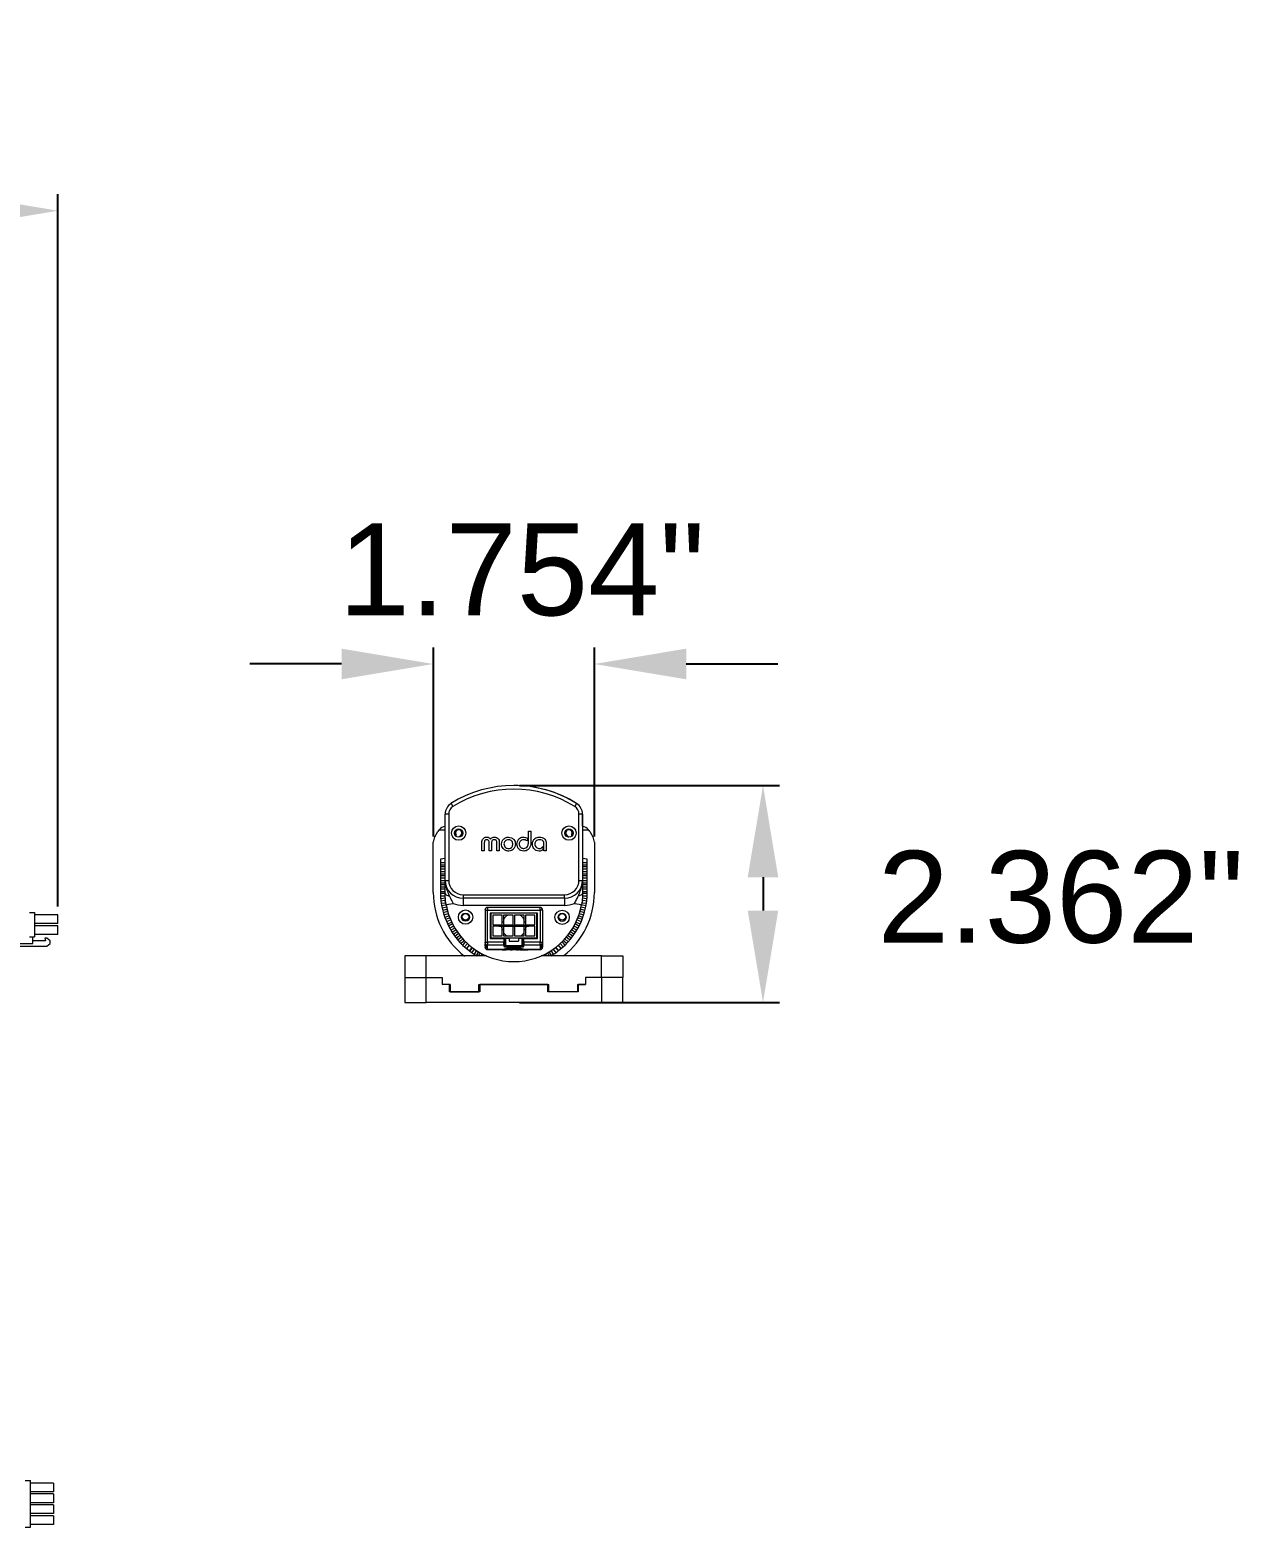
# Model space of a CAD drawing. Header units: inches. Extents: x -19.3 to 60.4, y -8 to 17.2.
# Drawn here: x 47.1 to 60.36, y 0.94 to 17.24 of the extents above; entities that cross this region are included whole.
import ezdxf

# ---------------------------------------------------------------- set-up
doc = ezdxf.new("R2010")
doc.units = ezdxf.units.IN
doc.header["$MEASUREMENT"] = 0
doc.styles.get("Standard").update_dxf_attribs({"font": 'arial.ttf'})
doc.dimstyles.new('Big 1IN', dxfattribs={"dimtxt": 1, "dimasz": 1, "dimexe": 0.18, "dimexo": 0.0625, "dimgap": 0.09, "dimtad": 0, "dimtih": 1, "dimtoh": 1, "dimdec": 3, "dimzin": 0, "dimdsep": 46, "dimlunit": 3, "dimtxsty": 'Standard', "dimcen": 0.5, "dimadec": 0, "dimazin": 0, "dimtfac": 1, "dimtdec": 3, "dimtofl": 0, "dimtmove": 0, "dimatfit": 3, "dimfxl": 1, "dimtolj": 1, "dimtzin": 0, "dimarcsym": 0})
doc.dimstyles.new('Mega 3IN', dxfattribs={"dimtxt": 3, "dimasz": 3, "dimexe": 0.18, "dimexo": 0.0625, "dimgap": 0.09, "dimtad": 0, "dimtih": 1, "dimtoh": 1, "dimdec": 3, "dimzin": 0, "dimdsep": 46, "dimlunit": 3, "dimtxsty": 'Standard', "dimcen": 1, "dimadec": 0, "dimazin": 0, "dimtfac": 1, "dimtdec": 3, "dimtofl": 0, "dimtmove": 0, "dimatfit": 3, "dimfxl": 1, "dimtolj": 1, "dimtzin": 0, "dimarcsym": 0})

# ---------------------------------------------------------------- blocks, each defined once
blk = doc.blocks.new('*D24')
at = {"color": 0, "lineweight": -2, "transparency": 16777216}
for p, q in [((0.044, 7.692), (0.044, 15.45)), ((47.409, 7.692), (47.409, 15.45)), ((3.044, 15.27), (14.406, 15.27)), ((44.409, 15.27), (33.046, 15.27))]:
    blk.add_line(p, q, dxfattribs=at)
at = {"color": 0, "transparency": 16777216}
for points in [[(3.044, 15.77), (3.044, 14.77), (0.044, 15.27)], [(44.409, 15.77), (44.409, 14.77), (47.409, 15.27)]]:
    blk.add_solid(points, dxfattribs=at)
at = {"layer": 'Defpoints', "color": 0, "transparency": 16777216}
for p in [(47.409, 15.27), (0.044, 7.629), (47.409, 7.629)]:
    blk.add_point(p, dxfattribs=at)
at = {"color": 0, "transparency": 16777216, "insert": (23.726, 15.27), "char_height": 3, "attachment_point": 5}
blk.add_mtext('\\A1;3\'-11.365"', dxfattribs=at)
blk = doc.blocks.new('*D26')
at = {"color": 0, "lineweight": -2, "transparency": 16777216}
for p, q in [((52.437, 9.011), (55.269, 9.011)), ((55.089, 8.011), (55.089, 7.649)), ((52.437, 6.649), (55.269, 6.649))]:
    blk.add_line(p, q, dxfattribs=at)
at = {"color": 0, "transparency": 16777216}
for points in [[(54.922, 8.011), (55.255, 8.011), (55.089, 9.011)], [(54.922, 7.649), (55.255, 7.649), (55.089, 6.649)]]:
    blk.add_solid(points, dxfattribs=at)
at = {"layer": 'Defpoints', "color": 0, "transparency": 16777216}
for p in [(52.375, 9.011), (52.375, 6.649), (55.089, 6.649)]:
    blk.add_point(p, dxfattribs=at)
at = {"color": 0, "transparency": 16777216, "insert": (58.334, 7.792), "char_height": 1, "attachment_point": 5}
blk.add_mtext('\\A1;2.362"', dxfattribs=at)
blk = doc.blocks.new('*D27')
at = {"color": 0, "lineweight": -2, "transparency": 16777216}
for p, q in [((51.498, 8.457), (51.498, 10.514)), ((53.252, 8.457), (53.252, 10.514)), ((50.498, 10.334), (49.498, 10.334)), ((54.252, 10.334), (55.252, 10.334))]:
    blk.add_line(p, q, dxfattribs=at)
at = {"color": 0, "transparency": 16777216}
for points in [[(50.498, 10.501), (50.498, 10.167), (51.498, 10.334)], [(54.252, 10.501), (54.252, 10.167), (53.252, 10.334)]]:
    blk.add_solid(points, dxfattribs=at)
at = {"layer": 'Defpoints', "color": 0, "transparency": 16777216}
for p in [(51.498, 10.334), (51.498, 8.394), (53.252, 8.394)]:
    blk.add_point(p, dxfattribs=at)
at = {"color": 0, "transparency": 16777216, "insert": (52.461, 11.357), "char_height": 1, "attachment_point": 5}
blk.add_mtext('\\A1;1.754"', dxfattribs=at)

msp = doc.modelspace()

# ---------------------------------------------------------------- linework, layer by layer
at = {"color": 7, "linetype": 'Continuous', "lineweight": 15}
for p, q in [((51.6903, 8.8145), (51.711, 8.7815)), ((53.0591, 8.8145), (53.0384, 8.7815)), ((51.6652, 8.6989), (51.6262, 8.6989)), ((51.6262, 7.9778), (51.6262, 8.6989)), ((51.6652, 8.6989), (51.6652, 7.9778)), ((53.0842, 7.9778), (53.0842, 8.6989)), ((53.1232, 8.6989), (53.0842, 8.6989)), ((53.1232, 8.6989), (53.1232, 7.9778)), ((53.1232, 8.5665), (53.1232, 8.6989)), ((51.5132, 8.4525), (51.5464, 8.51)), ((51.5605, 8.5295), (51.6262, 8.5295)), ((52.5327, 8.5123), (52.5581, 8.5123)), ((52.5327, 8.3828), (52.5327, 8.5123)), ((52.5581, 8.5123), (52.5581, 8.37)), ((53.1232, 8.5295), (53.1889, 8.5295)), ((53.203, 8.51), (53.2361, 8.4525)), ((51.4975, 7.8455), (51.4975, 8.394)), ((51.7821, 8.4509), (51.7821, 8.4483)), ((52.0277, 8.2994), (52.0277, 8.4001)), ((52.0531, 8.3863), (52.0531, 8.2994)), ((52.1067, 8.2994), (52.1067, 8.3881)), ((52.1321, 8.3899), (52.1321, 8.2994)), ((52.1913, 8.2994), (52.1913, 8.3899)), ((52.2167, 8.4001), (52.2167, 8.2994)), ((52.522, 8.4378), (52.522, 8.4076)), ((52.6913, 8.3452), (52.6913, 8.3116)), ((52.7019, 8.2994), (52.7019, 8.3821)), ((52.7273, 8.3818), (52.7273, 8.2994)), ((52.9672, 8.4509), (52.9672, 8.4483)), ((52.9751, 8.4477), (52.9672, 8.4484)), ((53.2518, 8.394), (53.2518, 7.8455)), ((51.6262, 8.2149), (51.5755, 8.2083)), ((51.5755, 8.2083), (51.5755, 7.8455)), ((51.5755, 8.173), (51.6262, 8.173)), ((52.0531, 8.2994), (52.0277, 8.2994)), ((52.1321, 8.2994), (52.1067, 8.2994)), ((52.2167, 8.2994), (52.1913, 8.2994)), ((52.7273, 8.2994), (52.7019, 8.2994)), ((53.1738, 8.2083), (53.1232, 8.2149)), ((53.1232, 8.173), (53.1738, 8.173)), ((53.1738, 7.8455), (53.1738, 8.2083)), ((51.5755, 8.1476), (51.6262, 8.1476)), ((51.6262, 8.1243), (51.5755, 8.1243)), ((51.6262, 8.0989), (51.5755, 8.0989)), ((51.5755, 8.0755), (51.6262, 8.0755)), ((51.5755, 8.0502), (51.6262, 8.0502)), ((51.6262, 8.0268), (51.5755, 8.0268)), ((51.6262, 8.0015), (51.5755, 8.0015)), ((53.1232, 8.1476), (53.1738, 8.1476)), ((53.1738, 8.1243), (53.1232, 8.1243)), ((53.1738, 8.0989), (53.1232, 8.0989)), ((53.1232, 8.0755), (53.1738, 8.0755)), ((53.1232, 8.0502), (53.1738, 8.0502)), ((53.1738, 8.0268), (53.1232, 8.0268)), ((53.1738, 8.0015), (53.1232, 8.0015)), ((51.5755, 7.9781), (51.6262, 7.9781)), ((51.5755, 7.9527), (51.6262, 7.9527)), ((51.6262, 7.9293), (51.5755, 7.9293)), ((51.6262, 7.904), (51.5755, 7.904)), ((51.6262, 7.8826), (51.5755, 7.8826)), ((51.5756, 7.8572), (51.6262, 7.8572)), ((51.6266, 7.8338), (51.5756, 7.8338)), ((51.6262, 7.9778), (51.6652, 7.9778)), ((51.6262, 7.8416), (51.6262, 7.9049)), ((53.0842, 7.9778), (53.1232, 7.9778)), ((53.1738, 7.8338), (53.1229, 7.8338)), ((53.1232, 7.9781), (53.1738, 7.9781)), ((53.1232, 7.9527), (53.1738, 7.9527)), ((53.1738, 7.9293), (53.1232, 7.9293)), ((53.1232, 7.9049), (53.1232, 7.8416)), ((53.1738, 7.904), (53.1232, 7.904)), ((53.1738, 7.8826), (53.1232, 7.8826)), ((53.1232, 7.8572), (53.1738, 7.8572)), ((51.5764, 7.8085), (51.628, 7.8085)), ((51.6293, 7.7847), (51.5784, 7.778)), ((51.6196, 7.7579), (51.5809, 7.7528)), ((51.584, 7.7296), (51.6226, 7.7347)), ((51.588, 7.7046), (51.6267, 7.7097)), ((51.6422, 7.6876), (51.594, 7.6747)), ((51.6196, 7.7579), (51.6307, 7.7594)), ((51.634, 7.7362), (51.6226, 7.7347)), ((51.6267, 7.7097), (51.6376, 7.7111)), ((51.6372, 7.7135), (51.7141, 7.7268)), ((51.6375, 7.6601), (51.6478, 7.6629)), ((51.8211, 7.8219), (52.9282, 7.8219)), ((51.8211, 7.8219), (51.8211, 7.7829)), ((52.9282, 7.7829), (51.8211, 7.7829)), ((51.8211, 7.7829), (51.8211, 7.705)), ((52.3747, 7.705), (51.8211, 7.705)), ((52.0888, 7.683), (52.0888, 7.6549)), ((52.6605, 7.683), (52.0888, 7.683)), ((52.9282, 7.705), (52.3747, 7.705)), ((52.6605, 7.6549), (52.6605, 7.683)), ((52.9282, 7.7829), (52.9282, 7.8219)), ((52.9282, 7.7829), (52.9282, 7.705)), ((53.0353, 7.7268), (53.1121, 7.7135)), ((53.1015, 7.6629), (53.1119, 7.6601)), ((53.1554, 7.6747), (53.1071, 7.6876)), ((53.1117, 7.7111), (53.1226, 7.7097)), ((53.1267, 7.7347), (53.1149, 7.7363)), ((53.1177, 7.7595), (53.1298, 7.7579)), ((53.171, 7.778), (53.1208, 7.7846)), ((53.122, 7.8085), (53.173, 7.8085)), ((53.1226, 7.7097), (53.1613, 7.7046)), ((53.1267, 7.7347), (53.1654, 7.7296)), ((53.1684, 7.7528), (53.1298, 7.7579)), ((47.0989, 7.6289), (47.1552, 7.6289)), ((47.1552, 7.6289), (47.1552, 7.3614)), ((47.4086, 7.6021), (47.1552, 7.6021)), ((47.4086, 7.5064), (47.1552, 7.5064)), ((47.4086, 7.5064), (47.4086, 7.6021)), ((51.6375, 7.6601), (51.5998, 7.65)), ((51.6059, 7.6274), (51.6435, 7.6375)), ((51.6132, 7.6031), (51.6509, 7.6132)), ((51.6686, 7.5931), (51.623, 7.5742)), ((51.668, 7.5655), (51.6319, 7.5505)), ((51.6409, 7.5289), (51.6769, 7.5438)), ((51.6538, 7.6402), (51.6435, 7.6375)), ((51.6509, 7.6132), (51.661, 7.616)), ((51.6513, 7.5058), (51.6874, 7.5207)), ((51.7072, 7.5029), (51.6648, 7.4784)), ((51.668, 7.5655), (51.6775, 7.5694)), ((51.6863, 7.5477), (51.6769, 7.5438)), ((51.6874, 7.5207), (51.6966, 7.5246)), ((52.0607, 7.6549), (52.0607, 7.3033)), ((52.0607, 7.6549), (52.0888, 7.6549)), ((52.0888, 7.3033), (52.0888, 7.6549)), ((52.0888, 7.6549), (52.6605, 7.6549)), ((52.1226, 7.6211), (52.117, 7.6211)), ((52.117, 7.6211), (52.117, 7.3451)), ((52.1226, 7.6211), (52.1226, 7.3507)), ((52.6267, 7.6211), (52.1226, 7.6211)), ((52.1452, 7.5985), (52.1452, 7.4929)), ((52.2494, 7.5985), (52.1452, 7.5985)), ((52.2494, 7.4929), (52.2494, 7.5985)), ((52.2634, 7.5985), (52.2634, 7.4929)), ((52.3676, 7.5985), (52.2634, 7.5985)), ((52.3676, 7.4929), (52.3676, 7.5985)), ((52.3817, 7.5985), (52.3817, 7.4929)), ((52.4859, 7.5985), (52.3817, 7.5985)), ((52.4859, 7.4929), (52.4859, 7.5985)), ((52.6042, 7.5985), (52.5, 7.5985)), ((52.5, 7.5985), (52.5, 7.4929)), ((52.6042, 7.4929), (52.6042, 7.5985)), ((52.6324, 7.6211), (52.6267, 7.6211)), ((52.6267, 7.3507), (52.6267, 7.6211)), ((52.6324, 7.3451), (52.6324, 7.6211)), ((52.6605, 7.6549), (52.6605, 7.3033)), ((52.6887, 7.6549), (52.6605, 7.6549)), ((52.6887, 7.6549), (52.6887, 7.3033)), ((53.0845, 7.4784), (53.0421, 7.5029)), ((53.0527, 7.5246), (53.062, 7.5207)), ((53.062, 7.5207), (53.098, 7.5058)), ((53.0724, 7.5438), (53.063, 7.5477)), ((53.0719, 7.5694), (53.0814, 7.5655)), ((53.0724, 7.5438), (53.1085, 7.5289)), ((53.1264, 7.5742), (53.0807, 7.5931)), ((53.1174, 7.5505), (53.0814, 7.5655)), ((53.0883, 7.616), (53.0985, 7.6132)), ((53.1058, 7.6375), (53.0956, 7.6402)), ((53.0985, 7.6132), (53.1362, 7.6031)), ((53.1058, 7.6375), (53.1435, 7.6274)), ((53.1496, 7.65), (53.1119, 7.6601)), ((47.0989, 7.3614), (47.1552, 7.3614)), ((47.1355, 7.2911), (47.1355, 7.3614)), ((47.4086, 7.4839), (47.1552, 7.4839)), ((47.4086, 7.3882), (47.1552, 7.3882)), ((47.2678, 7.3474), (47.2734, 7.3192)), ((47.2875, 7.3474), (47.2678, 7.3474)), ((47.3241, 7.3192), (47.2875, 7.3474)), ((47.4086, 7.3882), (47.4086, 7.4839)), ((51.7106, 7.4756), (51.6768, 7.4561)), ((51.6885, 7.4358), (51.7223, 7.4553)), ((51.7018, 7.4143), (51.7356, 7.4338)), ((51.7106, 7.4756), (51.7191, 7.4805)), ((51.7573, 7.4185), (51.7188, 7.3889)), ((51.7307, 7.4602), (51.7223, 7.4553)), ((51.7645, 7.3921), (51.7336, 7.3683)), ((51.7356, 7.4338), (51.744, 7.4386)), ((51.7478, 7.3498), (51.7788, 7.3735)), ((51.7639, 7.3302), (51.7948, 7.3539)), ((51.7645, 7.3921), (51.772, 7.3978)), ((51.7861, 7.3792), (51.7788, 7.3735)), ((51.818, 7.3412), (51.784, 7.3072)), ((51.7948, 7.3539), (51.8021, 7.3595)), ((52.117, 7.3451), (52.2648, 7.3451)), ((52.1226, 7.3507), (52.3254, 7.3507)), ((52.1226, 7.3451), (52.1226, 7.3507)), ((52.1452, 7.4929), (52.2494, 7.4929)), ((52.2494, 7.4789), (52.1452, 7.4789)), ((52.1452, 7.4789), (52.1452, 7.3732)), ((52.1452, 7.3732), (52.2494, 7.3732)), ((52.2494, 7.3732), (52.2494, 7.4789)), ((52.2634, 7.4929), (52.3676, 7.4929)), ((52.3676, 7.4789), (52.2634, 7.4789)), ((52.2634, 7.4789), (52.2634, 7.3732)), ((52.2634, 7.3732), (52.3676, 7.3732)), ((52.2648, 7.3451), (52.2648, 7.3033)), ((52.2761, 7.3451), (52.2648, 7.3451)), ((52.2761, 7.3033), (52.2761, 7.3451)), ((52.2761, 7.3451), (52.2874, 7.3451)), ((52.2874, 7.2664), (52.2874, 7.3451)), ((52.3254, 7.3451), (52.2874, 7.3451)), ((52.3113, 7.3451), (52.3113, 7.3507)), ((52.3254, 7.3507), (52.424, 7.3507)), ((52.3254, 7.3507), (52.3254, 7.3141)), ((52.3676, 7.3732), (52.3676, 7.4789)), ((52.3817, 7.4929), (52.4859, 7.4929)), ((52.4859, 7.4789), (52.3817, 7.4789)), ((52.3817, 7.4789), (52.3817, 7.3732)), ((52.3817, 7.3732), (52.4859, 7.3732)), ((52.424, 7.3507), (52.424, 7.3141)), ((52.424, 7.3507), (52.6267, 7.3507)), ((52.462, 7.3451), (52.424, 7.3451)), ((52.438, 7.3451), (52.438, 7.3507)), ((52.462, 7.3451), (52.462, 7.2664)), ((52.462, 7.3451), (52.4732, 7.3451)), ((52.4732, 7.3451), (52.4732, 7.3033)), ((52.4845, 7.3451), (52.4732, 7.3451)), ((52.4845, 7.3033), (52.4845, 7.3451)), ((52.4845, 7.3451), (52.6324, 7.3451)), ((52.4859, 7.3732), (52.4859, 7.4789)), ((52.5, 7.4929), (52.6042, 7.4929)), ((52.6042, 7.4789), (52.5, 7.4789)), ((52.5, 7.4789), (52.5, 7.3732)), ((52.5, 7.3732), (52.6042, 7.3732)), ((52.6042, 7.3732), (52.6042, 7.4789)), ((52.6267, 7.3451), (52.6267, 7.3507)), ((52.9654, 7.3072), (52.9313, 7.3412)), ((52.9472, 7.3595), (52.9545, 7.3539)), ((52.9545, 7.3539), (52.9855, 7.3302)), ((52.9706, 7.3735), (52.9632, 7.3792)), ((52.9706, 7.3735), (53.0015, 7.3498)), ((52.9774, 7.3978), (52.9848, 7.3921)), ((53.0158, 7.3683), (52.9848, 7.3921)), ((53.0306, 7.3889), (52.9921, 7.4185)), ((53.0054, 7.4386), (53.0137, 7.4338)), ((53.0137, 7.4338), (53.0475, 7.4143)), ((53.0271, 7.4553), (53.0187, 7.4602)), ((53.0271, 7.4553), (53.0609, 7.4358)), ((53.0303, 7.4805), (53.0388, 7.4756)), ((53.0726, 7.4561), (53.0388, 7.4756)), ((46.9342, 7.2629), (47.2875, 7.2629)), ((46.951, 7.2911), (47.1355, 7.2911)), ((47.2734, 7.3192), (47.1355, 7.3192)), ((47.2875, 7.2629), (47.3241, 7.2911)), ((47.3241, 7.2911), (47.3241, 7.3192)), ((51.8289, 7.3163), (51.8014, 7.2888)), ((51.8179, 7.2722), (51.8455, 7.2998)), ((51.8289, 7.3163), (51.8353, 7.3227)), ((51.8364, 7.2548), (51.8702, 7.2887)), ((51.8518, 7.3061), (51.8455, 7.2998)), ((51.8884, 7.2726), (51.8593, 7.2347)), ((51.864, 7.2824), (51.864, 7.2825)), ((51.9181, 7.1896), (51.947, 7.2273)), ((51.9672, 7.2138), (51.9434, 7.1727)), ((51.9887, 7.2003), (51.965, 7.1593)), ((51.9898, 7.1555), (52.0048, 7.1814)), ((52.0089, 7.1886), (52.0048, 7.1814)), ((52.0271, 7.1694), (52.0312, 7.1766)), ((52.0611, 7.2986), (52.0607, 7.3033)), ((52.0607, 7.3033), (52.0888, 7.3033)), ((52.0607, 7.3033), (52.0607, 7.2861)), ((52.0607, 7.2836), (52.0607, 7.2861)), ((52.0607, 7.2836), (52.0607, 7.2811)), ((52.0607, 7.2787), (52.0607, 7.2762)), ((52.0607, 7.2737), (52.0607, 7.2713)), ((52.0607, 7.2688), (52.0607, 7.2663)), ((52.0607, 7.2639), (52.0607, 7.252)), ((52.0748, 7.2616), (52.0748, 7.2591)), ((52.0748, 7.2566), (52.0748, 7.2542)), ((52.0748, 7.2517), (52.0748, 7.2493)), ((52.0748, 7.2468), (52.0748, 7.2443)), ((52.0748, 7.2419), (52.0748, 7.2394)), ((52.0888, 7.3033), (52.0888, 7.2752)), ((52.2648, 7.3033), (52.0888, 7.3033)), ((52.0888, 7.2752), (52.2648, 7.2752)), ((52.0888, 7.2239), (52.0888, 7.2752)), ((52.6605, 7.2239), (52.0888, 7.2239)), ((52.0888, 7.2234), (52.6605, 7.2234)), ((52.2648, 7.2752), (52.2648, 7.3033)), ((52.2648, 7.3033), (52.2761, 7.3033)), ((52.2648, 7.2752), (52.2648, 7.2571)), ((52.2677, 7.2216), (52.2677, 7.2234)), ((52.2761, 7.2684), (52.2761, 7.2865)), ((52.4662, 7.2283), (52.2832, 7.2283)), ((52.2832, 7.2259), (52.4662, 7.2259)), ((52.2874, 7.2664), (52.2874, 7.2552)), ((52.462, 7.2664), (52.2874, 7.2664)), ((52.2874, 7.2552), (52.462, 7.2552)), ((52.4521, 7.2337), (52.2972, 7.2337)), ((52.2972, 7.2313), (52.4521, 7.2313)), ((52.438, 7.2391), (52.3113, 7.2391)), ((52.3113, 7.2367), (52.438, 7.2367)), ((52.3254, 7.3141), (52.424, 7.3141)), ((52.424, 7.2445), (52.3254, 7.2445)), ((52.3254, 7.2421), (52.424, 7.2421)), ((52.3367, 7.2225), (52.3367, 7.2234)), ((52.3367, 7.2225), (52.3572, 7.2225)), ((52.4099, 7.2499), (52.3395, 7.2499)), ((52.3395, 7.2475), (52.4099, 7.2475)), ((52.3572, 7.2225), (52.3572, 7.2234)), ((52.4053, 7.2225), (52.4053, 7.2234)), ((52.4053, 7.2225), (52.4259, 7.2225)), ((52.4259, 7.2225), (52.4259, 7.2234)), ((52.4401, 7.2225), (52.4401, 7.2234)), ((52.4401, 7.2225), (52.5283, 7.2225)), ((52.4845, 7.3033), (52.4732, 7.3033)), ((52.4732, 7.2865), (52.4732, 7.2684)), ((52.4845, 7.3033), (52.4845, 7.2752)), ((52.6605, 7.3033), (52.4845, 7.3033)), ((52.4845, 7.2752), (52.6605, 7.2752)), ((52.4845, 7.2571), (52.4845, 7.2752)), ((52.5283, 7.2225), (52.5283, 7.2234)), ((52.6605, 7.3033), (52.6887, 7.3033)), ((52.6605, 7.2752), (52.6605, 7.3033)), ((52.6605, 7.2752), (52.6605, 7.2239)), ((52.6746, 7.2591), (52.6746, 7.2616)), ((52.6746, 7.2542), (52.6746, 7.2566)), ((52.6746, 7.2493), (52.6746, 7.2517)), ((52.6746, 7.2443), (52.6746, 7.2468)), ((52.6746, 7.2394), (52.6746, 7.2419)), ((52.6887, 7.3033), (52.6887, 7.2861)), ((52.6887, 7.2861), (52.6887, 7.2836)), ((52.6887, 7.2836), (52.6887, 7.2811)), ((52.6887, 7.2811), (52.6887, 7.2787)), ((52.6887, 7.2787), (52.6887, 7.2762)), ((52.6887, 7.2737), (52.6887, 7.2713)), ((52.6887, 7.2713), (52.6887, 7.2688)), ((52.6887, 7.2688), (52.6887, 7.2663)), ((52.6887, 7.2639), (52.6887, 7.252)), ((52.7181, 7.1767), (52.7222, 7.1694)), ((52.7446, 7.1814), (52.7404, 7.1887)), ((52.7446, 7.1814), (52.7595, 7.1555)), ((52.7844, 7.1593), (52.7607, 7.2003)), ((52.8059, 7.1727), (52.7822, 7.2138)), ((52.8023, 7.2273), (52.8313, 7.1896)), ((52.89, 7.2347), (52.861, 7.2726)), ((52.8791, 7.2887), (52.913, 7.2548)), ((52.8854, 7.2825), (52.8854, 7.2824)), ((52.9039, 7.2998), (52.8976, 7.3061)), ((52.9039, 7.2998), (52.9314, 7.2722)), ((52.9141, 7.3227), (52.9204, 7.3163)), ((52.948, 7.2888), (52.9204, 7.3163)), ((51.1857, 7.1553), (51.1857, 6.9216)), ((51.4196, 7.1553), (51.1857, 7.1553)), ((51.4196, 6.9216), (51.4196, 7.1553)), ((52.076, 7.1553), (51.4196, 7.1553)), ((51.595, 7.1555), (51.595, 7.1553)), ((52.0755, 7.1555), (51.595, 7.1555)), ((52.0191, 7.1555), (52.0271, 7.1694)), ((52.053, 7.1658), (52.0488, 7.1555)), ((53.3298, 7.1553), (52.6734, 7.1553)), ((53.1544, 7.1555), (52.6738, 7.1555)), ((52.7006, 7.1555), (52.6963, 7.1658)), ((52.7222, 7.1694), (52.7303, 7.1555)), ((53.1544, 7.1555), (53.1544, 7.1553)), ((53.3298, 7.1553), (53.5637, 7.1553)), ((53.3298, 6.9216), (53.3298, 7.1553)), ((53.5637, 7.1553), (53.5637, 6.9216)), ((51.1857, 6.9216), (51.4196, 6.9216)), ((51.1857, 6.9216), (51.1857, 6.6487)), ((51.4196, 6.9216), (51.595, 6.9216)), ((51.4196, 6.6487), (51.4196, 6.9216)), ((51.595, 6.9216), (51.595, 6.8436)), ((53.1544, 6.9216), (53.1544, 6.8436)), ((53.3298, 6.9216), (53.1544, 6.9216)), ((53.5637, 6.9216), (53.3298, 6.9216)), ((53.3298, 6.9216), (53.3298, 6.6487)), ((53.5637, 6.6487), (53.5637, 6.9216)), ((51.6827, 6.8436), (51.595, 6.8436)), ((51.673, 6.8436), (51.595, 6.8436)), ((51.673, 6.7657), (51.673, 6.8436)), ((51.6827, 6.8388), (51.673, 6.8388)), ((52.0043, 6.7657), (51.673, 6.7657)), ((51.6827, 6.8436), (51.6827, 6.7657)), ((51.6827, 6.7657), (51.9946, 6.7657)), ((51.9946, 6.8436), (52.7548, 6.8436)), ((51.9946, 6.7657), (51.9946, 6.8436)), ((52.745, 6.8436), (52.0043, 6.8436)), ((52.0043, 6.8436), (52.0043, 6.7657)), ((52.745, 6.7657), (52.745, 6.8436)), ((53.0764, 6.7657), (52.745, 6.7657)), ((52.7548, 6.7657), (52.7548, 6.8436)), ((53.0666, 6.7657), (52.7548, 6.7657)), ((53.0666, 6.8436), (53.1544, 6.8436)), ((53.0666, 6.8436), (53.0666, 6.7657)), ((53.0764, 6.8388), (53.0666, 6.8388)), ((53.0764, 6.8436), (53.0764, 6.7657)), ((53.1544, 6.8436), (53.0764, 6.8436)), ((51.1857, 6.6487), (51.4196, 6.6487)), ((53.3298, 6.6487), (51.4196, 6.6487)), ((53.3298, 6.6487), (53.5637, 6.6487)), ((47.0522, 1.4424), (47.1085, 1.4424)), ((47.1085, 1.2003), (47.1085, 1.4424)), ((47.3619, 1.4142), (47.1085, 1.4142)), ((47.3619, 1.3185), (47.1085, 1.3185)), ((47.3619, 1.4142), (47.3619, 1.3185)), ((47.3619, 1.296), (47.1085, 1.296)), ((47.1085, 0.9357), (47.1085, 1.2003)), ((47.3619, 1.2003), (47.1085, 1.2003)), ((47.3619, 1.1777), (47.1085, 1.1777)), ((47.3619, 1.296), (47.3619, 1.2003)), ((47.3619, 1.1777), (47.3619, 1.082)), ((47.3619, 1.082), (47.1085, 1.082)), ((47.3619, 1.0595), (47.1085, 1.0595)), ((47.3619, 1.0595), (47.3619, 0.9638)), ((47.0522, 0.9357), (47.1085, 0.9357)), ((47.3619, 0.9638), (47.1085, 0.9638))]:
    msp.add_line(p, q, dxfattribs=at)
at = {"color": 7, "linetype": 'Continuous'}
msp.add_line((52.2113, 7.4824), (52.538, 7.4824), dxfattribs=at)
for p, q in [((51.891, 7.2093), (51.9199, 7.2471)), ((52.8629, 7.2128), (52.8277, 7.2458))]:
    msp.add_line(p, q)
at = {"color": 8, "linetype": 'Continuous', "lineweight": 15}
for p, q in [((52.0888, 7.2239), (52.0888, 7.2234)), ((52.2832, 7.2283), (52.2832, 7.2259)), ((52.2972, 7.2337), (52.2972, 7.2313)), ((52.3113, 7.2391), (52.3113, 7.2367)), ((52.3254, 7.2445), (52.3254, 7.2421)), ((52.3395, 7.2499), (52.3395, 7.2475)), ((52.4099, 7.2475), (52.4099, 7.2499)), ((52.424, 7.2421), (52.424, 7.2445)), ((52.438, 7.2367), (52.438, 7.2391)), ((52.4521, 7.2313), (52.4521, 7.2337)), ((52.4662, 7.2259), (52.4662, 7.2283)), ((52.6605, 7.2234), (52.6605, 7.2239))]:
    msp.add_line(p, q, dxfattribs=at)
at = {"color": 7, "linetype": 'Continuous', "lineweight": 15, "flags": 128}
for points in [[(51.7743, 8.4477), (51.7572, 8.4511), (51.7434, 8.4601)], [(51.6262, 7.8416), (51.627, 7.836), (51.6295, 7.8305), (51.6336, 7.8253), (51.6392, 7.8204), (51.6461, 7.8159), (51.6543, 7.812), (51.6636, 7.8088), (51.6738, 7.8062)], [(53.1232, 7.8416), (53.1223, 7.836), (53.1199, 7.8305), (53.1158, 7.8253), (53.1102, 7.8204), (53.1032, 7.8159), (53.095, 7.812), (53.0857, 7.8088), (53.0756, 7.8062)], [(52.6887, 7.3033), (52.6881, 7.2978), (52.6879, 7.2967)]]:
    msp.add_lwpolyline(points, dxfattribs=at)
at = {"color": 7, "linetype": 'Continuous', "lineweight": 15}
for centre, radius in [((51.7743, 8.4925), 0.078), ((51.7743, 8.4925), 0.0448), ((52.9751, 8.4925), 0.078), ((52.9751, 8.4925), 0.0448), ((51.8484, 7.5773), 0.078), ((51.8484, 7.5773), 0.0448), ((51.8484, 7.5812), 0.0351), ((52.9008, 7.5757), 0.078), ((52.9008, 7.5757), 0.0448), ((52.901, 7.5812), 0.0351)]:
    msp.add_circle(centre, radius, dxfattribs=at)
for centre, radius, start, end in [((52.3747, 7.7202), 1.2908, 57.97922, 122.02078), ((52.3747, 7.7202), 1.2518, 57.97922, 122.02078), ((52.3747, 7.7202), 1.2908, 57.97922, 89.99232), ((51.7626, 8.6989), 0.1364, 122.02078, 180), ((52.9867, 8.6989), 0.1364, 0, 57.97922), ((52.9868, 8.6989), 0.1364, 0, 57.97922), ((51.7626, 8.6989), 0.0975, 122.02078, 180), ((52.9867, 8.6989), 0.0975, 0, 57.97922), ((51.6477, 8.4515), 0.117, 138.18969, 150), ((51.6477, 8.4515), 0.117, 100.55483, 138.18969), ((51.7743, 8.4935), 0.0351, 294.62432, 212.71857), ((52.975, 8.4935), 0.0351, 327.28143, 245.37568), ((53.1017, 8.4515), 0.117, 41.81031, 79.39373), ((53.1017, 8.4515), 0.117, 30, 41.81031), ((51.6145, 8.394), 0.117, 150, 180), ((51.735, 8.4682), 0.0117, 316.02584, 32.71857), ((51.7938, 8.4509), 0.0117, 114.62432, 180), ((52.9555, 8.4509), 0.0117, 0, 65.37568), ((53.0144, 8.4682), 0.0117, 147.28143, 224.32301), ((53.1349, 8.394), 0.117, 0, 30), ((52.3747, 7.8455), 0.8771, 180, 232.09487), ((52.3747, 7.8455), 0.7992, 179.16105, 180), ((52.3747, 7.8455), 0.7992, 180, 232.75424), ((51.8211, 7.9778), 0.1949, 180, 270), ((51.8211, 7.9778), 0.1559, 180, 270), ((52.3747, 7.8455), 0.7992, 307.65861, 0), ((52.3747, 7.8455), 0.8771, 308.12491, 0), ((52.9282, 7.9778), 0.1559, 270, 0), ((52.9282, 7.9778), 0.1949, 270, 0), ((52.3747, 7.8455), 0.7992, 0, 0.83895), ((52.3747, 7.8416), 0.7485, 189.85684, 223.73988), ((51.8211, 7.9778), 0.2729, 246.90228, 270), ((52.0888, 7.6549), 0.0282, 90, 180), ((52.6605, 7.6549), 0.0282, 0, 90), ((52.3747, 7.8416), 0.7485, 316.26012, 350.14316), ((52.9282, 7.9778), 0.2729, 270, 293.09772), ((52.3747, 7.4824), 0.1338, 159.52782, 175.47151), ((52.3747, 7.4824), 0.1338, 119.72347, 146.26128), ((52.3747, 7.4824), 0.1338, 33.73872, 60.27653), ((52.3747, 7.4824), 0.1338, 4.52849, 20.47218), ((52.3747, 7.4824), 0.1338, 181.50753, 200.47218), ((52.3747, 7.4824), 0.1338, 213.73872, 234.66476), ((52.3747, 7.4824), 0.1338, 305.33524, 326.26128), ((52.3747, 7.4824), 0.1338, 339.52782, 358.49247), ((52.3747, 7.8416), 0.7485, 223.73988, 232.75061), ((52.3747, 7.8455), 0.7992, 232.75424, 239.70217), ((52.3747, 7.8416), 0.7485, 232.75061, 307.24352), ((52.0888, 7.2521), 0.0281, 180.10944, 270.109), ((52.0888, 7.2516), 0.0282, 180, 270), ((52.2649, 7.2865), 0.0112, 269.89101, 359.8905), ((52.2797, 7.187), 0.0415, 85.16638, 104.79567), ((52.2797, 7.2672), 0.0415, 255.20388, 274.83385), ((52.2937, 7.1924), 0.0415, 85.16636, 104.7957), ((52.2937, 7.2726), 0.0415, 255.20386, 274.83388), ((52.3078, 7.1978), 0.0415, 85.16636, 104.7957), ((52.3078, 7.278), 0.0415, 255.20386, 274.83387), ((52.3219, 7.2032), 0.0415, 85.16638, 104.79567), ((52.3219, 7.2834), 0.0415, 255.20398, 274.83375), ((52.336, 7.2086), 0.0415, 85.16602, 104.79603), ((52.336, 7.2888), 0.0415, 255.2038, 274.83414), ((52.4134, 7.2086), 0.0415, 75.20397, 94.83398), ((52.4134, 7.2888), 0.0415, 265.16586, 284.7962), ((52.4275, 7.2032), 0.0415, 75.2043, 94.83364), ((52.4275, 7.2834), 0.0415, 265.16623, 284.79604), ((52.4415, 7.1978), 0.0415, 75.20432, 94.83362), ((52.4415, 7.278), 0.0415, 265.16614, 284.79613), ((52.4556, 7.1924), 0.0415, 75.2043, 94.83364), ((52.4556, 7.2726), 0.0415, 265.16613, 284.79614), ((52.4697, 7.187), 0.0415, 75.2043, 94.83364), ((52.4697, 7.2672), 0.0415, 265.16612, 284.79614), ((52.4845, 7.2865), 0.0112, 180.1095, 270.10899), ((52.6606, 7.2521), 0.0281, 269.89102, 359.89053), ((52.6605, 7.2516), 0.0282, 270, 0), ((52.3747, 7.8455), 0.7992, 300.29783, 307.65861), ((52.3747, 7.8416), 0.7485, 307.24352, 316.26013)]:
    msp.add_arc(centre, radius, start, end, dxfattribs=at)
at = {"color": 8, "linetype": 'Continuous', "lineweight": 15}
for centre, start, end in [((52.0888, 7.3034), 189.68256, 270.09624), ((52.6605, 7.3034), 269.93379, 346.27909)]:
    msp.add_arc(centre, 0.0281, start, end, dxfattribs=at)
at = {"color": 7, "linetype": 'Continuous', "lineweight": 15}
for centre, major_axis, start_param, end_param in [((52.0888, 7.2861), (0, -0.0283), 4.712389, 5.7595865), ((52.0888, 7.2836), (0, -0.0283), 4.712389, 5.7595865), ((52.0888, 7.2811), (0, -0.0283), 4.712389, 5.7595865), ((52.0888, 7.2787), (0, -0.0283), 4.712389, 5.7595865), ((52.0888, 7.2762), (0, -0.0283), 4.712389, 5.7595865), ((52.0888, 7.2737), (0, -0.0283), 4.712389, 5.7595865), ((52.0888, 7.2713), (0, -0.0283), 4.712389, 5.7595865), ((52.0888, 7.2688), (0, -0.0283), 4.712389, 5.7595865), ((52.0888, 7.2663), (0, -0.0283), 4.712389, 5.7595865), ((52.0888, 7.2639), (0, -0.0283), 4.712389, 5.7595865), ((52.6605, 7.2861), (0, 0.0283), 3.6651914, 4.712389), ((52.6605, 7.2836), (0, 0.0283), 3.6651914, 4.712389), ((52.6605, 7.2811), (0, 0.0283), 3.6651914, 4.712389), ((52.6605, 7.2787), (0, 0.0283), 3.6651914, 4.712389), ((52.6605, 7.2762), (0, 0.0283), 3.6651914, 4.712389), ((52.6605, 7.2737), (0, 0.0283), 3.6651914, 4.712389), ((52.6605, 7.2713), (0, 0.0283), 3.6651914, 4.712389), ((52.6605, 7.2688), (0, 0.0283), 3.6651914, 4.712389), ((52.6605, 7.2663), (0, 0.0283), 3.6651914, 4.712389), ((52.6605, 7.2639), (0, 0.0283), 3.6651914, 4.712389)]:
    msp.add_ellipse(centre, major_axis=major_axis, ratio=0.9961947, start_param=start_param, end_param=end_param, dxfattribs=at)
for points, knots in [([(52.0277, 8.4001), (52.0288, 8.4076), (52.0311, 8.4225), (52.0455, 8.4387), (52.0629, 8.4476), (52.0747, 8.4485), (52.0806, 8.4489)], [0, 0, 0, 0, 0.2795715, 0.5588197, 0.7792329, 1, 1, 1, 1]), ([(52.08, 8.4207), (52.0769, 8.4205), (52.0707, 8.42), (52.0618, 8.4162), (52.0541, 8.4044), (52.0535, 8.3938), (52.0531, 8.3863)], [0, 0, 0, 0, 0.1874288, 0.3739557, 0.5601459, 1, 1, 1, 1]), ([(52.1067, 8.3881), (52.1064, 8.3926), (52.1059, 8.4015), (52.1003, 8.413), (52.0906, 8.4199), (52.0836, 8.4204), (52.08, 8.4207)], [0, 0, 0, 0, 0.2810114, 0.5608, 0.7799364, 1, 1, 1, 1]), ([(52.0806, 8.4489), (52.0849, 8.4484), (52.0936, 8.4475), (52.1079, 8.4403), (52.1151, 8.4315), (52.1194, 8.4261)], [0, 0, 0, 0, 0.2803385, 0.5605094, 1, 1, 1, 1]), ([(52.1194, 8.4261), (52.1225, 8.4299), (52.1286, 8.4376), (52.1441, 8.4469), (52.1568, 8.4481), (52.1645, 8.4489)], [0, 0, 0, 0, 0.2801708, 0.5607886, 1, 1, 1, 1]), ([(52.163, 8.4207), (52.1583, 8.4205), (52.149, 8.42), (52.1381, 8.4118), (52.1329, 8.4008), (52.1323, 8.3936), (52.1321, 8.3899)], [0, 0, 0, 0, 0.2806867, 0.5581872, 0.7790352, 1, 1, 1, 1]), ([(52.1913, 8.3899), (52.1908, 8.3943), (52.1899, 8.403), (52.1836, 8.4141), (52.1734, 8.4199), (52.1665, 8.4204), (52.163, 8.4207)], [0, 0, 0, 0, 0.2802274, 0.5600758, 0.7794186, 1, 1, 1, 1]), ([(52.1645, 8.4489), (52.1719, 8.448), (52.1867, 8.4461), (52.2037, 8.4335), (52.2147, 8.4175), (52.216, 8.4059), (52.2167, 8.4001)], [0, 0, 0, 0, 0.2796743, 0.5595884, 0.7799482, 1, 1, 1, 1]), ([(52.2393, 8.3732), (52.2394, 8.3734), (52.2398, 8.3738), (52.2399, 8.3743), (52.2399, 8.3745)], [0, 0, 0, 0, 0.5588398, 1, 1, 1, 1]), ([(52.3205, 8.2965), (52.3088, 8.2977), (52.2855, 8.2999), (52.2584, 8.3199), (52.2423, 8.3458), (52.2403, 8.3641), (52.2393, 8.3732)], [0, 0, 0, 0, 0.2799685, 0.5593901, 0.7795949, 1, 1, 1, 1]), ([(52.2399, 8.3745), (52.2415, 8.3854), (52.2445, 8.4072), (52.265, 8.4311), (52.2894, 8.4459), (52.3065, 8.4479), (52.3151, 8.4489)], [0, 0, 0, 0, 0.2793646, 0.5592079, 0.7797256, 1, 1, 1, 1]), ([(52.3156, 8.4207), (52.3087, 8.42), (52.2948, 8.4187), (52.2788, 8.4068), (52.2696, 8.3912), (52.2682, 8.3804), (52.2675, 8.3751)], [0, 0, 0, 0, 0.2801053, 0.5595339, 0.7796232, 1, 1, 1, 1]), ([(52.2675, 8.3751), (52.2682, 8.3676), (52.2697, 8.3528), (52.2815, 8.3344), (52.2992, 8.3256), (52.3109, 8.3251), (52.3168, 8.3248)], [0, 0, 0, 0, 0.2801841, 0.5595279, 0.7792078, 1, 1, 1, 1]), ([(52.3151, 8.4489), (52.3262, 8.4474), (52.3484, 8.4444), (52.3742, 8.4253), (52.3895, 8.4003), (52.3909, 8.3827), (52.3916, 8.3739)], [0, 0, 0, 0, 0.280091, 0.559494, 0.7795973, 1, 1, 1, 1]), ([(52.3634, 8.3762), (52.3624, 8.383), (52.3605, 8.3966), (52.3475, 8.4115), (52.3317, 8.4196), (52.321, 8.4203), (52.3156, 8.4207)], [0, 0, 0, 0, 0.2798712, 0.5591051, 0.7793531, 1, 1, 1, 1]), ([(52.3168, 8.3248), (52.3243, 8.3253), (52.3391, 8.3265), (52.3558, 8.3407), (52.3626, 8.3587), (52.3631, 8.3703), (52.3634, 8.3762)], [0, 0, 0, 0, 0.2803064, 0.5581614, 0.7787349, 1, 1, 1, 1]), ([(52.3916, 8.3739), (52.3902, 8.3631), (52.3875, 8.3414), (52.3694, 8.3161), (52.346, 8.2997), (52.329, 8.2976), (52.3205, 8.2965)], [0, 0, 0, 0, 0.2799431, 0.5596486, 0.7797837, 1, 1, 1, 1]), ([(52.4085, 8.3701), (52.4094, 8.3808), (52.4111, 8.4023), (52.4277, 8.4281), (52.4502, 8.4448), (52.4669, 8.4475), (52.4752, 8.4489)], [0, 0, 0, 0, 0.2803059, 0.5599534, 0.7801804, 1, 1, 1, 1]), ([(52.4825, 8.2965), (52.4717, 8.2978), (52.45, 8.3002), (52.4259, 8.3203), (52.4123, 8.3449), (52.4098, 8.3617), (52.4085, 8.3701)], [0, 0, 0, 0, 0.2798165, 0.5588782, 0.7793762, 1, 1, 1, 1]), ([(52.4778, 8.4207), (52.4712, 8.4194), (52.4582, 8.4168), (52.4433, 8.4048), (52.435, 8.3895), (52.4343, 8.3791), (52.4339, 8.3739)], [0, 0, 0, 0, 0.2799744, 0.5596063, 0.7795249, 1, 1, 1, 1]), ([(52.4339, 8.3739), (52.4339, 8.3727), (52.4339, 8.3707), (52.4341, 8.3687), (52.4342, 8.3678)], [0, 0, 0, 0, 0.5600173, 1, 1, 1, 1]), ([(52.4342, 8.3678), (52.4355, 8.361), (52.438, 8.3474), (52.452, 8.3333), (52.4682, 8.3262), (52.4789, 8.3252), (52.4842, 8.3248)], [0, 0, 0, 0, 0.2797356, 0.5590565, 0.7793785, 1, 1, 1, 1]), ([(52.4752, 8.4489), (52.4845, 8.4487), (52.5009, 8.4484), (52.5156, 8.441), (52.522, 8.4378)], [0, 0, 0, 0, 0.5609592, 1, 1, 1, 1]), ([(52.522, 8.4076), (52.5143, 8.4118), (52.5004, 8.4194), (52.4847, 8.4203), (52.4778, 8.4207)], [0, 0, 0, 0, 0.559451, 1, 1, 1, 1]), ([(52.5581, 8.37), (52.5563, 8.3591), (52.5527, 8.3374), (52.533, 8.313), (52.5084, 8.2982), (52.4911, 8.2971), (52.4825, 8.2965)], [0, 0, 0, 0, 0.2798597, 0.5594048, 0.7794072, 1, 1, 1, 1]), ([(52.4842, 8.3248), (52.4922, 8.3258), (52.5081, 8.328), (52.5293, 8.3496), (52.5314, 8.3702), (52.5327, 8.3828)], [0, 0, 0, 0, 0.2804008, 0.5603163, 1, 1, 1, 1]), ([(52.5778, 8.3739), (52.5789, 8.3852), (52.5812, 8.4078), (52.6014, 8.4337), (52.6277, 8.4472), (52.6454, 8.4483), (52.6543, 8.4489)], [0, 0, 0, 0, 0.280098, 0.5589715, 0.779208, 1, 1, 1, 1]), ([(52.6499, 8.2965), (52.6389, 8.2982), (52.617, 8.3014), (52.5933, 8.3227), (52.5797, 8.3479), (52.5785, 8.3652), (52.5778, 8.3739)], [0, 0, 0, 0, 0.2793795, 0.5589494, 0.7793564, 1, 1, 1, 1]), ([(52.6524, 8.4207), (52.6453, 8.4199), (52.6312, 8.4183), (52.6143, 8.4066), (52.6045, 8.3907), (52.6036, 8.3795), (52.6032, 8.3739)], [0, 0, 0, 0, 0.2803038, 0.5594784, 0.7792954, 1, 1, 1, 1]), ([(52.6032, 8.3739), (52.6039, 8.3665), (52.6054, 8.3519), (52.6188, 8.3356), (52.6355, 8.3264), (52.6469, 8.3253), (52.6526, 8.3248)], [0, 0, 0, 0, 0.2798182, 0.5591577, 0.7795674, 1, 1, 1, 1]), ([(52.7019, 8.3821), (52.7006, 8.3886), (52.698, 8.4015), (52.6796, 8.4179), (52.6627, 8.4196), (52.6524, 8.4207)], [0, 0, 0, 0, 0.28003, 0.5601989, 1, 1, 1, 1]), ([(52.6526, 8.3248), (52.6568, 8.3251), (52.6653, 8.3258), (52.6792, 8.3324), (52.6867, 8.3404), (52.6913, 8.3452)], [0, 0, 0, 0, 0.2801157, 0.5602689, 1, 1, 1, 1]), ([(52.6543, 8.4489), (52.6647, 8.448), (52.6855, 8.4463), (52.7107, 8.4297), (52.725, 8.4063), (52.7265, 8.3899), (52.7273, 8.3818)], [0, 0, 0, 0, 0.280348, 0.559591, 0.7796483, 1, 1, 1, 1]), ([(52.6913, 8.3116), (52.6843, 8.3068), (52.6717, 8.2981), (52.6565, 8.297), (52.6499, 8.2965)], [0, 0, 0, 0, 0.5597322, 1, 1, 1, 1]), ([(51.6262, 7.9778), (51.6262, 7.9777), (51.6262, 7.967), (51.6274, 7.9458), (51.6342, 7.9061), (51.6494, 7.8593), (51.6656, 7.824), (51.6738, 7.8062)], [0, 0, 0, 0, 0.002978, 0.1789104, 0.3530247, 0.6743321, 1, 1, 1, 1]), ([(51.6262, 7.9049), (51.6262, 7.9163), (51.6262, 7.9417), (51.6262, 7.9649), (51.6262, 7.9777), (51.6262, 7.9778)], [0, 0, 0, 0, 0.4475297, 0.995384, 1, 1, 1, 1]), ([(51.6372, 7.7135), (51.6348, 7.7292), (51.6279, 7.7733), (51.6269, 7.8149), (51.6262, 7.8416)], [0, 0, 0, 0, 0.3557544, 1, 1, 1, 1]), ([(53.0756, 7.8062), (53.0837, 7.8238), (53.0999, 7.8591), (53.1151, 7.9059), (53.1219, 7.9458), (53.1232, 7.967), (53.1232, 7.9777), (53.1232, 7.9778)], [0, 0, 0, 0, 0.3222886, 0.6469735, 0.8210887, 0.997022, 1, 1, 1, 1]), ([(53.1232, 7.8416), (53.1229, 7.8243), (53.1223, 7.7835), (53.1158, 7.7391), (53.1121, 7.7135)], [0, 0, 0, 0, 0.4224854, 1, 1, 1, 1]), ([(53.1232, 7.9778), (53.1232, 7.9777), (53.1232, 7.9649), (53.1232, 7.9417), (53.1232, 7.9163), (53.1232, 7.9049)], [0, 0, 0, 0, 0.004616, 0.5524703, 1, 1, 1, 1]), ([(51.6738, 7.8062), (51.6821, 7.7886), (51.6946, 7.7622), (51.7092, 7.7356), (51.7141, 7.7268)], [0, 0, 0, 0, 0.6679155, 1, 1, 1, 1]), ([(53.0353, 7.7268), (53.0433, 7.7415), (53.0577, 7.7681), (53.0701, 7.7944), (53.0756, 7.8062)], [0, 0, 0, 0, 0.5517401, 1, 1, 1, 1]), ([(52.2407, 7.2234), (52.2443, 7.2229), (52.2502, 7.2221), (52.2596, 7.2217), (52.265, 7.2217), (52.2677, 7.2216)], [0, 0, 0, 0, 0.4218534, 0.7104882, 1, 1, 1, 1]), ([(52.2761, 7.2684), (52.2759, 7.2669), (52.2756, 7.2639), (52.273, 7.2602), (52.2693, 7.2576), (52.2663, 7.2573), (52.2648, 7.2571)], [0, 0, 0, 0, 0.2500002, 0.4999998, 0.7499999, 1, 1, 1, 1]), ([(52.2648, 7.2571), (52.2652, 7.2569), (52.2659, 7.2564), (52.2712, 7.2557), (52.2787, 7.2552), (52.2845, 7.2552), (52.2874, 7.2552)], [0, 0, 0, 0, 0.2512578, 0.5075326, 0.7601633, 1, 1, 1, 1]), ([(52.2677, 7.2216), (52.2715, 7.2217), (52.279, 7.2218), (52.2883, 7.2223), (52.2927, 7.2232), (52.2941, 7.2234)], [0, 0, 0, 0, 0.411978, 0.8208808, 1, 1, 1, 1]), ([(52.2761, 7.2865), (52.2761, 7.2869), (52.2761, 7.2877), (52.2761, 7.2916), (52.2761, 7.297), (52.2761, 7.3012), (52.2761, 7.3033)], [0, 0, 0, 0, 0.2485326, 0.4990011, 0.7491158, 1, 1, 1, 1]), ([(52.2874, 7.2664), (52.2859, 7.2664), (52.2837, 7.2665), (52.2811, 7.2667), (52.279, 7.267), (52.2773, 7.2674), (52.2763, 7.2679), (52.2762, 7.2682), (52.2761, 7.2684)], [0, 0, 0, 0, 0.2409671, 0.3673351, 0.4973992, 0.7075092, 0.8435539, 1, 1, 1, 1]), ([(52.4732, 7.2684), (52.4732, 7.2682), (52.4731, 7.2679), (52.472, 7.2674), (52.4704, 7.267), (52.4682, 7.2667), (52.4656, 7.2665), (52.4634, 7.2664), (52.462, 7.2664)], [0, 0, 0, 0, 0.1564184, 0.2924541, 0.502601, 0.63265, 0.7590126, 1, 1, 1, 1]), ([(52.462, 7.2664), (52.462, 7.265), (52.462, 7.2622), (52.462, 7.2586), (52.462, 7.256), (52.462, 7.2554), (52.462, 7.2552)], [0, 0, 0, 0, 0.2499996, 0.4999994, 0.7499981, 1, 1, 1, 1]), ([(52.462, 7.2552), (52.4649, 7.2552), (52.4709, 7.2553), (52.4784, 7.2557), (52.4835, 7.2564), (52.4842, 7.2569), (52.4845, 7.2571)], [0, 0, 0, 0, 0.2493184, 0.5051727, 0.7585668, 1, 1, 1, 1]), ([(52.4732, 7.3033), (52.4732, 7.3013), (52.4732, 7.2971), (52.4732, 7.2916), (52.4732, 7.2877), (52.4732, 7.2869), (52.4732, 7.2865)], [0, 0, 0, 0, 0.2412022, 0.4999998, 0.758797, 1, 1, 1, 1]), ([(52.4732, 7.2684), (52.4734, 7.2669), (52.4737, 7.2639), (52.4764, 7.2602), (52.4801, 7.2576), (52.483, 7.2573), (52.4845, 7.2571)], [0, 0, 0, 0, 0.2500002, 0.4999998, 0.7499999, 1, 1, 1, 1])]:
    msp.add_open_spline(points, degree=3, knots=knots, dxfattribs=at)

# ---------------------------------------------------------------- dimensions: what is measured, and where the dimension line sits
dim = msp.add_linear_dim(base=(47.4086, 15.2699), p1=(0.0438, 7.6292), p2=(47.4086, 7.6292), dimstyle='Mega 3IN')
dim.commit()
dim.dimension.update_dxf_attribs({"geometry": '*D24', "text_midpoint": (23.7262, 15.2699)})
dim = msp.add_linear_dim(base=(51.4975, 10.3341), p1=(53.2518, 8.394), p2=(51.4975, 8.394), dimstyle='Big 1IN', override={"dimtmove": 2})
dim.commit()
dim.dimension.update_dxf_attribs({"geometry": '*D27', "text_midpoint": (52.4614, 11.3567), "dimtype": 160})
dim = msp.add_linear_dim(base=(55.0888, 6.6487), p1=(52.3747, 9.0109), p2=(52.3747, 6.6487), angle=90, dimstyle='Big 1IN', override={"dimtmove": 2})
dim.commit()
dim.dimension.update_dxf_attribs({"geometry": '*D26', "text_midpoint": (58.3344, 7.7916), "dimtype": 160})

doc.saveas('drawing.dxf')
